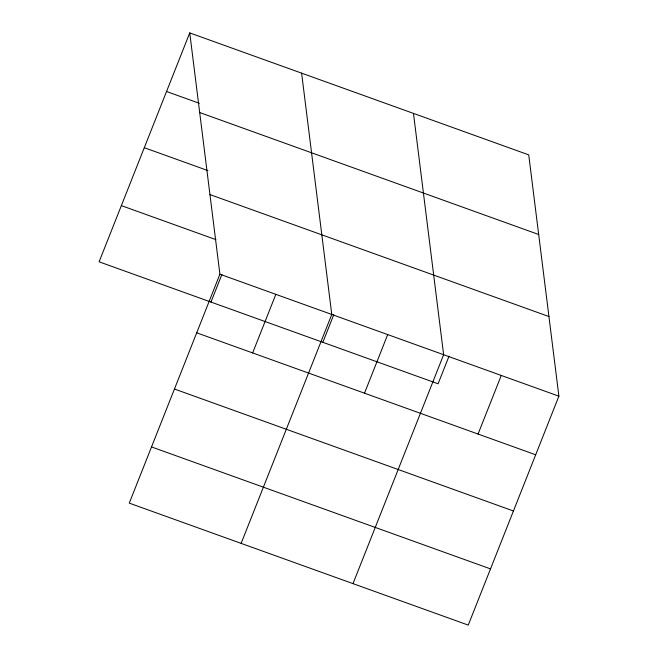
<?xml version="1.0" encoding="UTF-8"?>
<svg xmlns="http://www.w3.org/2000/svg" width="658" height="658" viewBox="0 0 658 658"><rect width="100%" height="100%" fill="white"/><g stroke="black" fill="none" stroke-linecap="round" stroke-linejoin="round"><path stroke-width="0.99" d="M189.743 32.9L219.904 274.213L129.272 503.131L468.257 625.1L558.889 396.182L528.728 154.869L189.743 32.9L99.111 261.818L438.096 383.787L449.036 356.159M210.971 302.063L221.911 274.444M252.639 352.943L275.842 294.34M241.132 543.385L331.772 314.466L301.611 73.145M322.839 342.316L333.779 314.689M364.499 393.188L387.702 334.593M353.001 583.63L443.632 354.711L413.471 113.398M478.062 434.05L501.264 375.447M166.548 91.495L199.333 103.298M199.695 112.534L538.68 234.503M144.291 147.705L207.936 170.603M209.951 194.579L548.937 316.547M121.36 205.617L215.873 239.619M219.904 274.213L558.889 396.182M196.709 332.816L535.686 454.777M174.452 389.018L513.437 510.986M151.521 446.93L490.506 568.89"/></g></svg>
